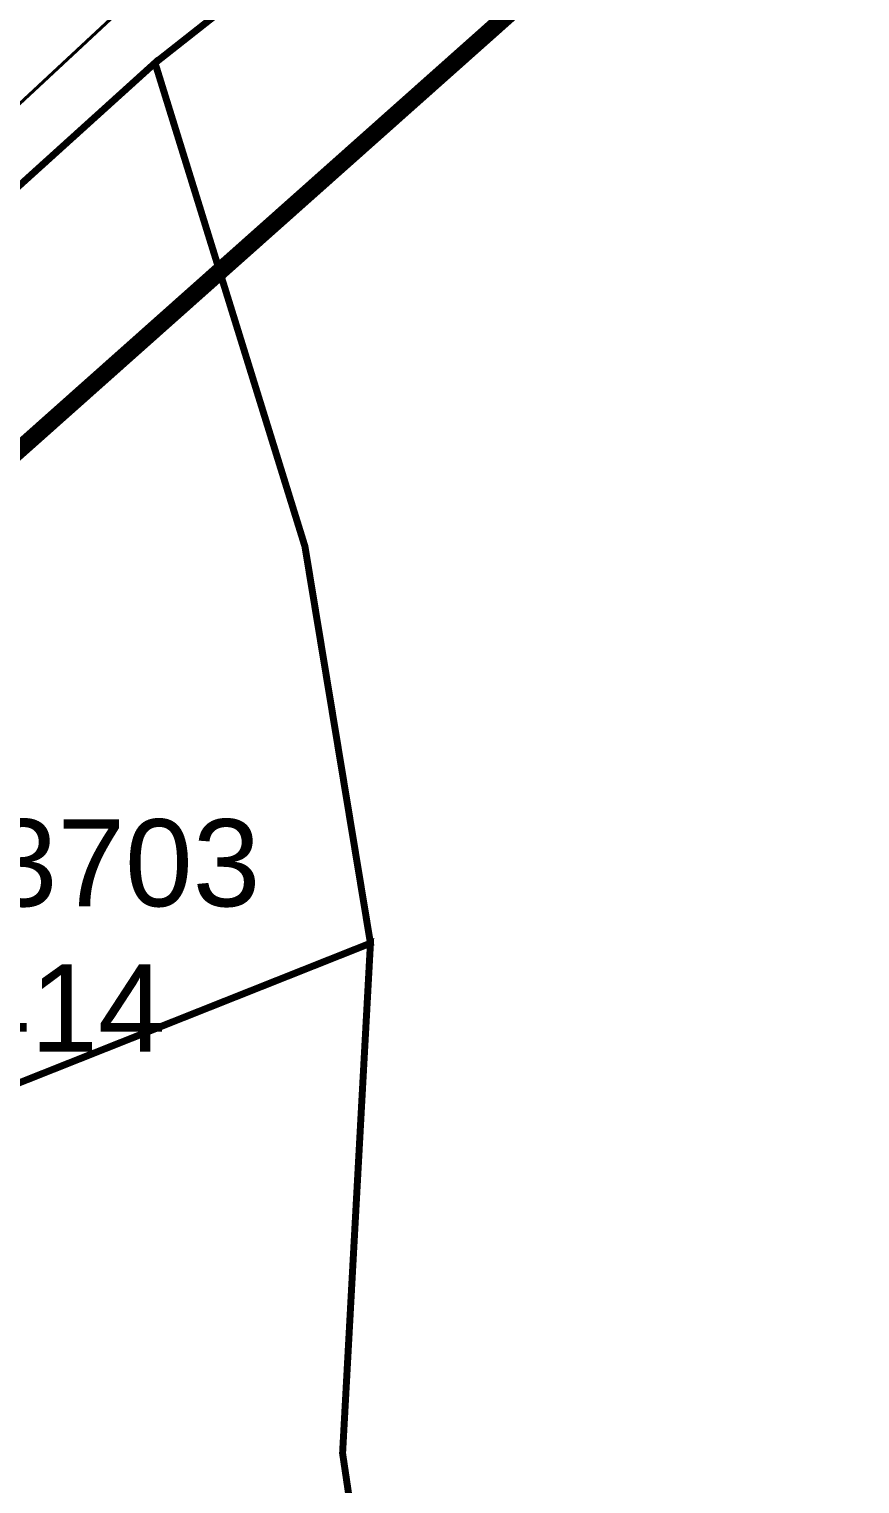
# Model space of a CAD drawing. Header units: metres. Extents: x 561401 to 594056, y 8460144 to 8508504.
# Drawn here: x 586501.04 to 586524.89, y 8502807.99 to 8502849.75 of the extents above; entities that cross this region are included whole.
import ezdxf

# ---------------------------------------------------------------- set-up
doc = ezdxf.new("R2010")
doc.units = ezdxf.units.M
for name, color, linetype in [('1.1. DERECHO DE VIA', 230, 'Continuous'), ('1.1. VIA EXISTENTE', 252, 'Continuous'), ('1.2. AFECTADOS BASE GRAFICA SUNARP', 150, 'Continuous'), ('1.3 ETIQUETA P.E. Y U.C.', 1, 'Continuous')]:
    doc.layers.add(name, color=color, linetype=linetype)
doc.styles.add('Arial', font='arial.ttf', dxfattribs={"height": 1})

msp = doc.modelspace()

# ---------------------------------------------------------------- linework, layer by layer
at = {"layer": '1.1. DERECHO DE VIA', "color": 230, "linetype": 'Continuous', "lineweight": 40, "ltscale": 0.2, "const_width": 0.5}
msp.add_lwpolyline([(586724.257, 8503002.608), (586710.065, 8502988.521), (586694.994, 8502975.378), (586679.107, 8502963.235), (586662.471, 8502952.14), (586645.28, 8502941.92), (586628.044, 8502931.775), (586610.807, 8502921.631), (586593.584, 8502911.465), (586576.736, 8502900.692), (586560.463, 8502889.069), (586544.806, 8502876.627), (586529.749, 8502863.465), (586514.807, 8502850.171), (586499.865, 8502836.877), (586484.923, 8502823.582), (586469.981, 8502810.288), (586455.039, 8502796.994), (586440.097, 8502783.7)], dxfattribs=at)
at = {"layer": '1.1. VIA EXISTENTE', "color": 253, "linetype": 'Continuous', "lineweight": 40, "ltscale": 0.2, "true_color": 0x84a4a6}
msp.add_lwpolyline([(586711.42, 8503002.295), (586697.478, 8502988.61), (586685.073, 8502977.644), (586674.186, 8502968.927), (586657.613, 8502957.669), (586637.811, 8502946.827), (586612.349, 8502932.923), (586597.681, 8502924.205), (586589.684, 8502919.053), (586573.417, 8502907.969), (586561.585, 8502899.201), (586550.406, 8502890.747), (586534.945, 8502878.172), (586514.111, 8502860.03), (586494.562, 8502841.837), (586474.839, 8502824.66), (586464.712, 8502815.381), (586447.766, 8502798.557), (586426.039, 8502779.938)], dxfattribs=at)
at = {"layer": '1.2. AFECTADOS BASE GRAFICA SUNARP', "color": 64, "linetype": 'Continuous', "lineweight": -3, "const_width": 0.2}
for points in [[(586549.827, 8502888.426), (586530.548, 8502871.479), (586515.789, 8502857.542), (586504.657, 8502848.774), (586504.657, 8502848.774), (586508.961, 8502834.897), (586510.841, 8502823.51), (586510.041, 8502808.873), (586512.284, 8502793.767), (586520.967, 8502793.746), (586531.158, 8502794.106), (586540.971, 8502790.317), (586549.266, 8502786.528), (586552.663, 8502793.306), (586561.371, 8502800.465), (586567.778, 8502807.243), (586583.288, 8502816.851), (586583.296, 8502826.849), (586585.218, 8502842.696), (586599.557, 8502843.425), (586605.964, 8502850.564)], [(586541.655, 8502756.715), (586542.43, 8502765.793), (586545.465, 8502777.48), (586549.266, 8502786.528), (586540.971, 8502790.317), (586531.158, 8502794.106), (586520.967, 8502793.746), (586512.284, 8502793.767), (586510.041, 8502808.873), (586510.841, 8502823.51), (586500.625, 8502819.451), (586485.898, 8502813.822), (586477.858, 8502821.92), (586464.772, 8502810.083), (586458.761, 8502803.244), (586458.761, 8502803.244), (586466.999, 8502798.375), (586470.008, 8502792.707), (586474.156, 8502787.798), (586477.537, 8502780.249), (586481.676, 8502772.301), (586484.29, 8502758.714), (586483.531, 8502750.796)]]:
    msp.add_lwpolyline(points, dxfattribs=at)
msp.add_lwpolyline([(586477.858, 8502821.92), (586485.898, 8502813.822), (586500.625, 8502819.451), (586510.841, 8502823.51), (586508.961, 8502834.897), (586504.657, 8502848.774), (586497.269, 8502842.096), (586484.801, 8502827.789), (586477.858, 8502821.92)], close=True, dxfattribs=at)

# ---------------------------------------------------------------- texts
at = {"layer": '1.3 ETIQUETA P.E. Y U.C.', "color": 1, "insert": (586496.127, 8502823.718), "char_height": 2.5, "attachment_point": 5, "style": 'Arial'}
msp.add_mtext('P.E. 40033703\\PU.C. 20414', dxfattribs=at)

doc.saveas('drawing.dxf')
